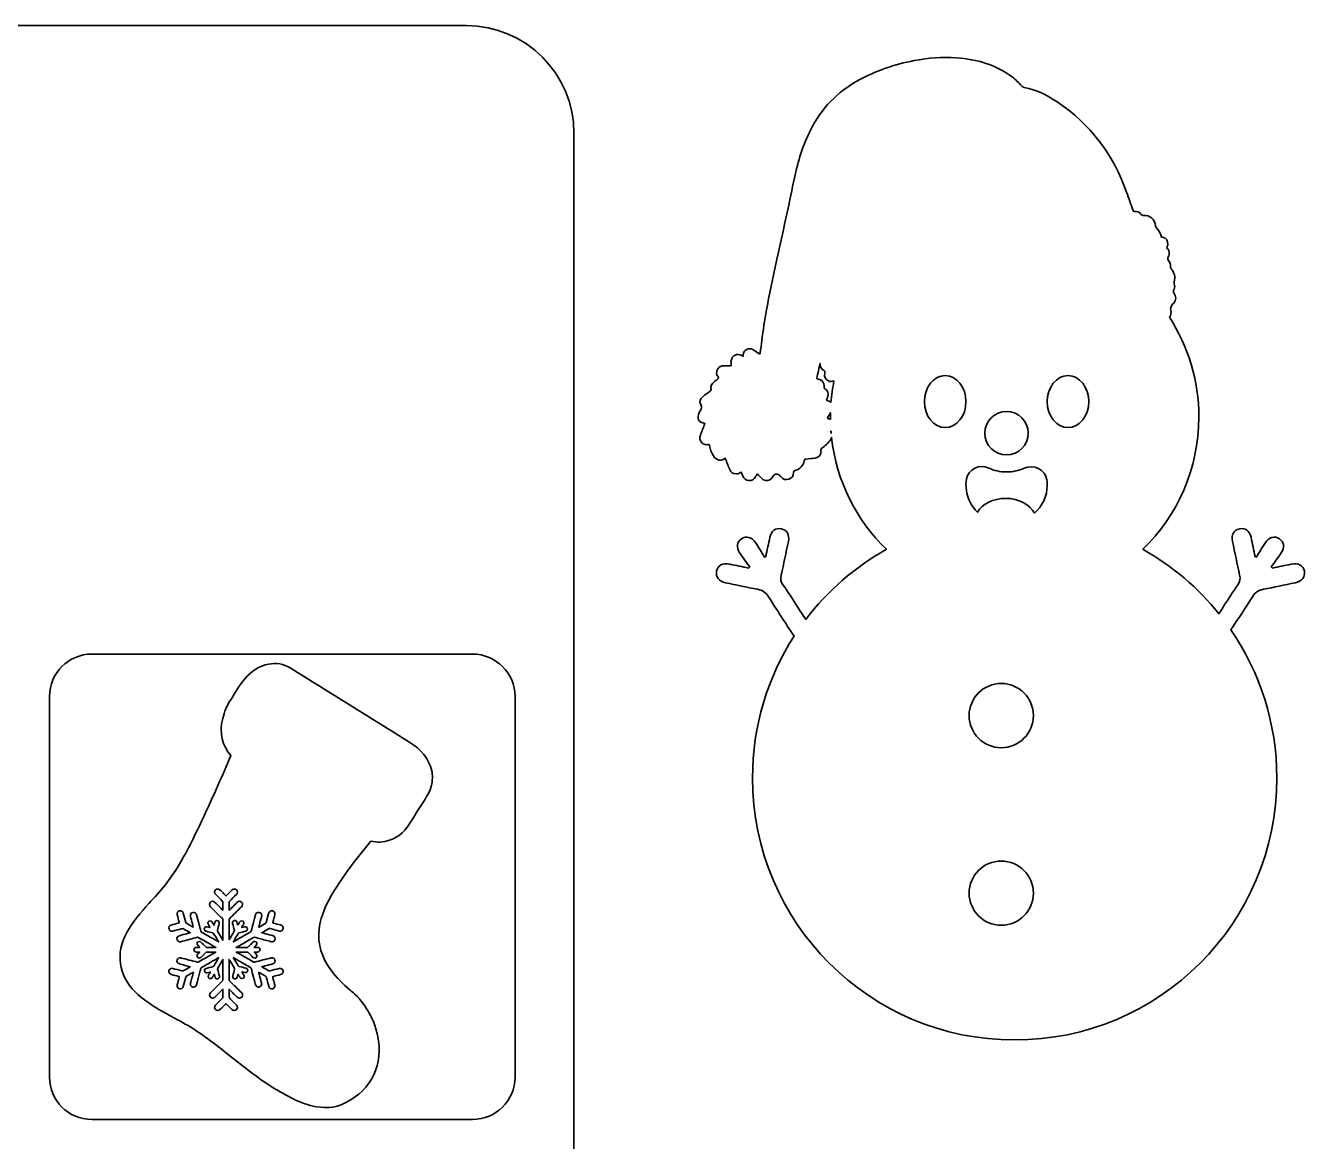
# Model space of a CAD drawing. Extents: x 28 to 2005, y -1071 to -24.
# Drawn here: x 538 to 1149, y -557 to -24 of the extents above; entities that cross this region are included whole.
import ezdxf

# ---------------------------------------------------------------- set-up
doc = ezdxf.new("R2010")
doc.units = 0
doc.header["$MEASUREMENT"] = 0
doc.layers.add('Layer 1', color=7, linetype='Continuous', lineweight=0)

msp = doc.modelspace()

# ---------------------------------------------------------------- linework, layer by layer
at = {"layer": 'Layer 1', "color": 240, "lineweight": 35, "true_color": 0xed2224}
for points, knots in [([(748.75, -24.22), (748.75, -24.22), (79.21, -24.22), (79.21, -24.22), (50.86, -24.22), (27.87, -47.21), (27.87, -75.56), (27.87, -75.56), (27.87, -1046.07), (27.87, -1046.07), (27.87, -1059.71), (38.94, -1070.78), (52.58, -1070.78), (52.58, -1070.78), (775.38, -1070.78), (775.38, -1070.78), (789.03, -1070.78), (800.09, -1059.71), (800.09, -1046.07), (800.09, -1046.07), (800.09, -75.56), (800.09, -75.56), (800.09, -47.21), (777.1, -24.22), (748.75, -24.22)], [0, 0, 0, 0, 1, 1, 1, 2, 2, 2, 3, 3, 3, 4, 4, 4, 5, 5, 5, 6, 6, 6, 7, 7, 7, 8, 8, 8, 8]), ([(1148.72, -284.73), (1148.19, -281.96), (1145.81, -280.68), (1142.45, -281.37), (1139.46, -281.99), (1136.48, -282.62), (1133.49, -283.24), (1133.29, -283.03), (1133.09, -282.83), (1132.9, -282.62), (1134.5, -280.4), (1136.17, -278.22), (1137.69, -275.94), (1139.46, -273.29), (1139.07, -270.75), (1136.82, -269.23), (1134.51, -267.68), (1131.92, -268.34), (1130.11, -271.08), (1128.63, -273.32), (1127.27, -275.65), (1125.85, -277.94), (1125.63, -277.88), (1125.42, -277.81), (1125.2, -277.74), (1124.55, -274.67), (1123.94, -271.6), (1123.27, -268.54), (1122.59, -265.45), (1120.53, -263.92), (1117.86, -264.46), (1115.07, -265.02), (1113.79, -267.24), (1114.45, -270.48), (1115.56, -275.85), (1116.62, -281.23), (1117.85, -286.57), (1118.25, -288.31), (1118.07, -289.68), (1117.03, -291.16), (1114.71, -294.48), (1112.56, -297.93), (1110.34, -301.32), (1109.54, -302.54), (1108.74, -303.77), (1107.94, -304.99), (1097.94, -292.58), (1085.63, -282.13), (1071.66, -274.27), (1088.13, -258.29), (1098.37, -235.93), (1098.37, -211.17), (1098.37, -193.57), (1093.19, -177.18), (1084.29, -163.43), (1085.05, -162.59), (1085.31, -161.36), (1084.92, -159.97), (1084.73, -159.29), (1085.28, -157.62), (1085.84, -157.2), (1087.44, -155.96), (1087.79, -154.12), (1086.67, -152.41), (1086.16, -151.63), (1086.1, -150.9), (1086.52, -150.06), (1086.91, -149.29), (1086.96, -148.44), (1086.64, -147.62), (1086.49, -147.25), (1086.55, -146.93), (1086.65, -146.59), (1087.26, -144.26), (1086.76, -142.18), (1085.2, -140.36), (1085.01, -140.13), (1084.85, -139.95), (1084.87, -139.61), (1084.96, -138.33), (1084.55, -137.19), (1083.8, -136.18), (1083.42, -135.67), (1083.44, -135.25), (1083.76, -134.69), (1084.21, -133.91), (1084.49, -133.03), (1084.07, -132.11), (1084.05, -131.56), (1083.83, -131.07), (1083.42, -130.76), (1083, -130.44), (1083.12, -130.12), (1083.26, -129.76), (1083.52, -129.21), (1083.66, -128.64), (1083.47, -128.03), (1083.57, -127.2), (1083.25, -126.56), (1082.58, -126.07), (1082.18, -125.55), (1081.6, -125.38), (1080.99, -125.27), (1080.73, -125.23), (1080.44, -125.24), (1080.36, -124.82), (1080.03, -123.17), (1079.19, -121.78), (1078.03, -120.57), (1077.84, -120.37), (1077.75, -120.17), (1077.71, -119.89), (1077.19, -116.4), (1075.25, -114.76), (1071.74, -114.83), (1071.36, -114.84), (1071.13, -114.78), (1070.88, -114.43), (1070.09, -113.29), (1069, -112.66), (1067.57, -112.97), (1067.06, -113.08), (1067.06, -112.79), (1066.95, -112.48), (1065.94, -109.57), (1064.9, -106.66), (1063.88, -103.75), (1057.55, -85.73), (1046.54, -71.31), (1030.73, -60.61), (1025.94, -57.37), (1020.78, -54.91), (1015.07, -53.75), (1014.55, -53.65), (1014.14, -53.41), (1013.78, -53), (1012.45, -51.49), (1010.99, -50.12), (1009.4, -48.89), (1001.56, -42.81), (992.46, -40.34), (982.77, -39.63), (975.96, -39.13), (969.22, -39.7), (962.51, -40.96), (953.17, -42.71), (944.31, -45.78), (935.96, -50.35), (925.83, -55.9), (918.15, -63.8), (912.98, -74.15), (909.36, -81.4), (907.09, -89.09), (905.34, -96.96), (904.13, -102.42), (903.08, -107.93), (901.89, -113.4), (900.28, -120.86), (898.61, -128.3), (896.96, -135.75), (895.19, -143.8), (893.47, -151.86), (892.03, -159.98), (891.16, -164.84), (890.37, -169.71), (889.77, -174.61), (889.53, -176.56), (889.26, -178.51), (889.06, -180.47), (888.98, -181.18), (888.77, -181.09), (888.31, -180.77), (887.38, -180.13), (886.45, -179.48), (885.48, -178.92), (883.54, -177.81), (881.07, -179.14), (880.85, -181.35), (880.83, -181.59), (880.83, -181.82), (880.81, -182.13), (880.53, -181.98), (880.36, -181.89), (880.19, -181.8), (877.88, -180.53), (875.67, -181.55), (875.11, -184.12), (874.97, -184.79), (875.15, -185.41), (875.21, -186.05), (875.25, -186.51), (875.18, -186.75), (874.62, -186.71), (873.65, -186.64), (872.68, -186.64), (871.71, -186.62), (869.31, -186.55), (867.72, -188.7), (868.34, -191.01), (868.51, -191.63), (869.47, -192.02), (869.01, -192.69), (868.65, -193.21), (867.95, -193.5), (867.4, -193.89), (867.32, -193.95), (867.25, -194.02), (867.17, -194.08), (865.89, -195.1), (865.16, -196.36), (865.6, -198.04), (865.71, -198.48), (865.38, -198.54), (865.19, -198.7), (863.99, -199.62), (862.75, -200.51), (861.55, -201.44), (860.4, -202.33), (859.78, -203.68), (860.52, -204.83), (861.45, -206.31), (860.88, -207.3), (860.12, -208.42), (860.01, -208.58), (859.95, -208.76), (859.86, -208.94), (858.58, -211.66), (859.62, -213.7), (862.59, -214.22), (861.87, -216.09), (861.16, -217.94), (860.45, -219.81), (859.51, -222.3), (861.48, -224.72), (864.09, -224.28), (864.51, -224.2), (864.65, -224.19), (864.76, -224.71), (865.11, -226.46), (865.79, -228.09), (866.72, -229.62), (867.37, -230.69), (868.22, -231.48), (869.47, -231.73), (870.56, -231.95), (871.47, -231.52), (872.31, -230.79), (873.05, -232.65), (873.74, -234.45), (874.47, -236.23), (875.01, -237.58), (876.01, -238.2), (877.47, -238.23), (878.37, -238.25), (879.14, -237.96), (879.86, -237.42), (880.18, -238.09), (880.51, -238.69), (880.75, -239.32), (881.27, -240.62), (882.22, -241.38), (883.61, -241.43), (884.95, -241.48), (886.05, -240.93), (886.77, -239.73), (887.06, -239.24), (887.38, -238.77), (887.71, -238.26), (888.38, -238.99), (888.99, -239.66), (889.61, -240.32), (891.29, -242.1), (893.9, -241.72), (895, -239.54), (895.62, -238.32), (896.86, -238), (898.02, -238.78), (898.41, -239.03), (898.69, -239.37), (898.97, -239.73), (899.86, -240.87), (901.31, -241.27), (902.71, -240.79), (904.13, -240.29), (904.96, -239.22), (904.91, -237.72), (904.89, -237.02), (905.14, -236.83), (905.75, -236.64), (908.06, -235.92), (909.53, -234.37), (910, -231.96), (910.1, -231.41), (910.31, -231.24), (910.86, -231.19), (912.34, -231.07), (913.82, -230.93), (915.29, -230.7), (917.2, -230.39), (918.26, -228.9), (917.88, -226.98), (917.78, -226.46), (917.98, -226.33), (918.32, -226.11), (920, -225.03), (921.39, -223.65), (922.5, -221.98), (922.75, -221.6), (922.94, -221.2), (923.05, -220.79), (925.32, -241.69), (934.92, -260.39), (949.23, -274.27), (934.23, -282.7), (921.14, -294.14), (910.78, -307.76), (909.37, -305.62), (907.97, -303.47), (906.56, -301.32), (904.34, -297.93), (902.19, -294.48), (899.86, -291.16), (898.82, -289.68), (898.65, -288.31), (899.05, -286.57), (900.27, -281.23), (901.34, -275.85), (902.44, -270.48), (903.1, -267.24), (901.83, -265.02), (899.03, -264.46), (896.36, -263.92), (894.3, -265.45), (893.63, -268.54), (892.96, -271.6), (892.34, -274.67), (891.69, -277.74), (891.48, -277.81), (891.26, -277.88), (891.04, -277.94), (889.63, -275.65), (888.26, -273.32), (886.78, -271.08), (884.98, -268.34), (882.39, -267.68), (880.07, -269.23), (877.83, -270.75), (877.44, -273.29), (879.2, -275.94), (880.72, -278.22), (882.39, -280.4), (884, -282.62), (883.8, -282.83), (883.6, -283.03), (883.41, -283.24), (880.42, -282.62), (877.43, -281.99), (874.44, -281.37), (871.08, -280.68), (868.7, -281.96), (868.18, -284.73), (867.67, -287.41), (869.31, -289.53), (872.52, -290.21), (877.59, -291.29), (882.64, -292.46), (887.75, -293.34), (890.18, -293.76), (891.66, -294.91), (892.97, -296.96), (897.01, -303.24), (901.09, -309.51), (905.18, -315.76), (892.62, -335.26), (885.33, -358.48), (885.33, -383.41), (885.33, -452.51), (941.34, -508.53), (1010.45, -508.53), (1079.55, -508.53), (1135.57, -452.51), (1135.57, -383.41), (1135.57, -357.18), (1127.49, -332.84), (1113.69, -312.73), (1117.12, -307.48), (1120.54, -302.23), (1123.92, -296.96), (1125.24, -294.91), (1126.71, -293.76), (1129.15, -293.34), (1134.25, -292.46), (1139.31, -291.29), (1144.38, -290.21), (1147.58, -289.53), (1149.23, -287.41), (1148.72, -284.73)], [0, 0, 0, 0, 1, 1, 1, 2, 2, 2, 3, 3, 3, 4, 4, 4, 5, 5, 5, 6, 6, 6, 7, 7, 7, 8, 8, 8, 9, 9, 9, 10, 10, 10, 11, 11, 11, 12, 12, 12, 13, 13, 13, 14, 14, 14, 15, 15, 15, 16, 16, 16, 17, 17, 17, 18, 18, 18, 19, 19, 19, 20, 20, 20, 21, 21, 21, 22, 22, 22, 23, 23, 23, 24, 24, 24, 25, 25, 25, 26, 26, 26, 27, 27, 27, 28, 28, 28, 29, 29, 29, 30, 30, 30, 31, 31, 31, 32, 32, 32, 33, 33, 33, 34, 34, 34, 35, 35, 35, 36, 36, 36, 37, 37, 37, 38, 38, 38, 39, 39, 39, 40, 40, 40, 41, 41, 41, 42, 42, 42, 43, 43, 43, 44, 44, 44, 45, 45, 45, 46, 46, 46, 47, 47, 47, 48, 48, 48, 49, 49, 49, 50, 50, 50, 51, 51, 51, 52, 52, 52, 53, 53, 53, 54, 54, 54, 55, 55, 55, 56, 56, 56, 57, 57, 57, 58, 58, 58, 59, 59, 59, 60, 60, 60, 61, 61, 61, 62, 62, 62, 63, 63, 63, 64, 64, 64, 65, 65, 65, 66, 66, 66, 67, 67, 67, 68, 68, 68, 69, 69, 69, 70, 70, 70, 71, 71, 71, 72, 72, 72, 73, 73, 73, 74, 74, 74, 75, 75, 75, 76, 76, 76, 77, 77, 77, 78, 78, 78, 79, 79, 79, 80, 80, 80, 81, 81, 81, 82, 82, 82, 83, 83, 83, 84, 84, 84, 85, 85, 85, 86, 86, 86, 87, 87, 87, 88, 88, 88, 89, 89, 89, 90, 90, 90, 91, 91, 91, 92, 92, 92, 93, 93, 93, 94, 94, 94, 95, 95, 95, 96, 96, 96, 97, 97, 97, 98, 98, 98, 99, 99, 99, 100, 100, 100, 101, 101, 101, 102, 102, 102, 103, 103, 103, 104, 104, 104, 105, 105, 105, 106, 106, 106, 107, 107, 107, 108, 108, 108, 109, 109, 109, 110, 110, 110, 111, 111, 111, 112, 112, 112, 113, 113, 113, 114, 114, 114, 115, 115, 115, 116, 116, 116, 117, 117, 117, 118, 118, 118, 119, 119, 119, 120, 120, 120, 121, 121, 121, 122, 122, 122, 123, 123, 123, 124, 124, 124, 125, 125, 125, 126, 126, 126, 127, 127, 127, 128, 128, 128, 129, 129, 129, 130, 130, 130, 131, 131, 131, 132, 132, 132, 132]), ([(922.8, -204.19), (922.32, -203.72), (921.63, -203.36), (920.69, -203.08), (920.88, -202.5), (921.08, -201.92), (921.25, -201.34), (921.74, -199.67), (921.37, -198.59), (919.9, -197.59), (919.58, -197.38), (919.51, -197.18), (919.51, -196.82), (919.54, -194.5), (918.61, -193.36), (916.37, -192.94), (916.07, -192.88), (915.97, -192.81), (916.04, -192.53), (916.56, -190.2), (917.09, -187.87), (917.62, -185.54), (917.57, -186.91), (917.97, -188.08), (919.18, -188.69), (919.99, -189.1), (919.96, -189.54), (919.81, -190.24), (919.48, -191.78), (920.2, -193.22), (921.58, -193.85), (922.47, -194.26), (923.34, -194.2), (924.23, -193.87), (923.56, -197.24), (923.07, -200.69), (922.8, -204.19)], [0, 0, 0, 0, 1, 1, 1, 2, 2, 2, 3, 3, 3, 4, 4, 4, 5, 5, 5, 6, 6, 6, 7, 7, 7, 8, 8, 8, 9, 9, 9, 10, 10, 10, 11, 11, 11, 12, 12, 12, 12]), ([(977.31, -216.13), (971.83, -216.13), (967.39, -210.58), (967.39, -203.73), (967.39, -196.88), (971.83, -191.33), (977.31, -191.33), (982.78, -191.33), (987.23, -196.88), (987.23, -203.73), (987.23, -210.58), (982.78, -216.13), (977.31, -216.13)], [0, 0, 0, 0, 1, 1, 1, 2, 2, 2, 3, 3, 3, 4, 4, 4, 4]), ([(1035.92, -216.13), (1030.44, -216.13), (1026, -210.58), (1026, -203.73), (1026, -196.88), (1030.44, -191.33), (1035.92, -191.33), (1041.4, -191.33), (1045.84, -196.88), (1045.84, -203.73), (1045.84, -210.58), (1041.4, -216.13), (1035.92, -216.13)], [0, 0, 0, 0, 1, 1, 1, 2, 2, 2, 3, 3, 3, 4, 4, 4, 4]), ([(922.54, -212.22), (922.25, -212.07), (921.93, -211.96), (921.58, -211.93), (921.03, -211.87), (921.07, -211.62), (921.31, -211.23), (921.74, -210.51), (922.15, -209.78), (922.55, -209.06), (922.53, -209.76), (922.52, -210.46), (922.52, -211.17), (922.52, -211.52), (922.53, -211.87), (922.54, -212.22)], [0, 0, 0, 0, 1, 1, 1, 2, 2, 2, 3, 3, 3, 4, 4, 4, 5, 5, 5, 5]), ([(1006.61, -208.47), (1012.34, -208.47), (1016.98, -213.11), (1016.98, -218.84), (1016.98, -224.56), (1012.34, -229.21), (1006.61, -229.21), (1000.89, -229.21), (996.24, -224.56), (996.24, -218.84), (996.24, -213.11), (1000.89, -208.47), (1006.61, -208.47)], [0, 0, 0, 0, 1, 1, 1, 2, 2, 2, 3, 3, 3, 4, 4, 4, 4]), ([(922.83, -218.78), (922.63, -218.37), (922.61, -218.08), (922.77, -217.81), (922.8, -218.16), (922.83, -218.5), (922.86, -218.85), (922.85, -218.83), (922.84, -218.8), (922.83, -218.78)], [0, 0, 0, 0, 1, 1, 1, 2, 2, 2, 3, 3, 3, 3]), ([(1019.93, -257.07), (1017.7, -252.89), (1012.38, -249.95), (1006.16, -249.95), (1000.22, -249.95), (995.08, -252.64), (992.7, -256.54), (989.87, -253.76), (987.95, -250.14), (987.4, -246.12), (987.14, -244.24), (987.18, -242.4), (987.48, -240.65), (988.27, -235.98), (993.65, -233.37), (998.11, -235.45), (1000.67, -236.65), (1003.56, -237.32), (1006.61, -237.32), (1009.59, -237.32), (1012.41, -236.68), (1014.93, -235.54), (1019.63, -233.41), (1025.14, -236.24), (1025.83, -241.16), (1025.94, -241.97), (1026, -242.8), (1026, -243.64), (1026, -248.93), (1023.67, -253.7), (1019.93, -257.07)], [0, 0, 0, 0, 1, 1, 1, 2, 2, 2, 3, 3, 3, 4, 4, 4, 5, 5, 5, 6, 6, 6, 7, 7, 7, 8, 8, 8, 9, 9, 9, 10, 10, 10, 10]), ([(771.98, -526.26), (771.98, -537.43), (762.93, -546.48), (751.76, -546.48), (751.76, -546.48), (570.02, -546.48), (570.02, -546.48), (558.85, -546.48), (549.8, -537.43), (549.8, -526.26), (549.8, -526.26), (549.8, -344.52), (549.8, -344.52), (549.8, -333.35), (558.85, -324.3), (570.02, -324.3), (570.02, -324.3), (751.76, -324.3), (751.76, -324.3), (762.93, -324.3), (771.98, -333.35), (771.98, -344.52), (771.98, -344.52), (771.98, -526.26), (771.98, -526.26)], [0, 0, 0, 0, 1, 1, 1, 2, 2, 2, 3, 3, 3, 4, 4, 4, 5, 5, 5, 6, 6, 6, 7, 7, 7, 8, 8, 8, 8]), ([(732.27, -380.06), (730.85, -373.96), (727.01, -369.68), (721.86, -366.47), (702.8, -354.59), (683.72, -342.75), (664.63, -330.92), (661.48, -328.96), (658, -328.39), (654.35, -329.06), (649.78, -329.91), (646.28, -332.56), (643.2, -335.88), (640.38, -338.93), (638.59, -342.67), (636.3, -346.08), (634.43, -348.85), (633.28, -351.91), (632.47, -355.11), (630.74, -361.91), (632.2, -368.08), (636.36, -372.7), (636.36, -372.7), (634.27, -377.7), (634.27, -377.7), (632.11, -382.62), (629.95, -387.67), (627.65, -392.65), (622.2, -404.45), (616.96, -416.36), (610.06, -427.41), (610.06, -427.41), (604.95, -434.67), (604.95, -434.67), (602.48, -437.67), (599.84, -440.52), (597.24, -443.41), (593.35, -447.73), (589.49, -452.09), (586.68, -457.24), (581.26, -467.19), (582.74, -477.52), (590.73, -485.58), (593.88, -488.76), (597.54, -491.26), (601.35, -493.56), (601.46, -493.63), (601.55, -493.69), (601.65, -493.74), (601.65, -493.74), (601.65, -493.75), (601.65, -493.75), (601.65, -493.75), (601.67, -493.75), (601.67, -493.75), (602.47, -494.24), (603.1, -494.61), (603.61, -494.84), (603.61, -494.84), (607.74, -497.14), (607.74, -497.14), (608.31, -497.44), (608.78, -497.72), (609.27, -497.97), (616.51, -501.68), (623.25, -506.17), (629.64, -511.2), (637.18, -517.15), (644.62, -523.22), (652.54, -528.66), (655.7, -530.83), (658.93, -532.89), (662.39, -534.64), (662.39, -534.64), (662.45, -534.69), (662.45, -534.69), (662.45, -534.69), (666.44, -536.72), (666.44, -536.72), (666.57, -536.89), (666.77, -537.05), (667.09, -537.19), (667.53, -537.36), (667.96, -537.54), (668.39, -537.72), (668.39, -537.72), (668.43, -537.73), (668.43, -537.73), (670.57, -538.6), (672.73, -539.42), (674.99, -539.96), (680.46, -541.28), (685.83, -541.26), (690.99, -538.59), (703.72, -532.03), (709.34, -520.3), (706.37, -506.26), (705.87, -503.89), (705.15, -501.61), (704.21, -499.4), (704.17, -499.3), (704.15, -499.21), (704.1, -499.11), (704.06, -499.04), (704.03, -498.98), (704, -498.91), (703.37, -497.49), (702.64, -496.1), (701.82, -494.73), (699.99, -491.58), (698.28, -489.46), (697.08, -488.17), (697.09, -488.16), (697.11, -488.15), (697.12, -488.15), (696.94, -487.98), (696.77, -487.83), (696.6, -487.67), (695.82, -486.88), (695.35, -486.52), (695.35, -486.52), (694.66, -485.89), (694, -485.28), (693.31, -484.7), (689.95, -481.86), (686.81, -478.8), (684.18, -475.25), (678.16, -467.16), (676.76, -458.36), (680.06, -448.81), (681.73, -444.01), (684.18, -439.63), (686.91, -435.36), (689.56, -431.23), (692.45, -427.25), (695.37, -423.3), (695.37, -423.3), (703.2, -413.58), (703.2, -413.58), (706.03, -414.26), (708.97, -414.24), (712.07, -413.17), (716.75, -411.57), (720.06, -408.19), (722.5, -404.05), (724.84, -400.08), (727.39, -396.25), (729.8, -392.33), (731.53, -389.53), (732.56, -386.5), (732.56, -383.17), (732.53, -382.12), (732.51, -381.09), (732.27, -380.06)], [0, 0, 0, 0, 1, 1, 1, 2, 2, 2, 3, 3, 3, 4, 4, 4, 5, 5, 5, 6, 6, 6, 7, 7, 7, 8, 8, 8, 9, 9, 9, 10, 10, 10, 11, 11, 11, 12, 12, 12, 13, 13, 13, 14, 14, 14, 15, 15, 15, 16, 16, 16, 17, 17, 17, 18, 18, 18, 19, 19, 19, 20, 20, 20, 21, 21, 21, 22, 22, 22, 23, 23, 23, 24, 24, 24, 25, 25, 25, 26, 26, 26, 27, 27, 27, 28, 28, 28, 29, 29, 29, 30, 30, 30, 31, 31, 31, 32, 32, 32, 33, 33, 33, 34, 34, 34, 35, 35, 35, 36, 36, 36, 37, 37, 37, 38, 38, 38, 39, 39, 39, 40, 40, 40, 41, 41, 41, 42, 42, 42, 43, 43, 43, 44, 44, 44, 45, 45, 45, 46, 46, 46, 47, 47, 47, 48, 48, 48, 49, 49, 49, 50, 50, 50, 51, 51, 51, 51]), ([(1004.07, -368.98), (995.6, -368.98), (988.74, -362.12), (988.74, -353.65), (988.74, -345.18), (995.6, -338.32), (1004.07, -338.32), (1012.53, -338.32), (1019.4, -345.18), (1019.4, -353.65), (1019.4, -362.12), (1012.53, -368.98), (1004.07, -368.98)], [0, 0, 0, 0, 1, 1, 1, 2, 2, 2, 3, 3, 3, 4, 4, 4, 4]), ([(1004.07, -453.75), (995.6, -453.75), (988.74, -446.88), (988.74, -438.42), (988.74, -429.95), (995.6, -423.09), (1004.07, -423.09), (1012.53, -423.09), (1019.4, -429.95), (1019.4, -438.42), (1019.4, -446.88), (1012.53, -453.75), (1004.07, -453.75)], [0, 0, 0, 0, 1, 1, 1, 2, 2, 2, 3, 3, 3, 4, 4, 4, 4]), ([(661.27, -476.25), (661.09, -476.84), (660.65, -477.14), (660.08, -477.29), (658.95, -477.58), (657.82, -477.89), (656.69, -478.17), (656.39, -478.25), (656.29, -478.34), (656.39, -478.67), (656.72, -479.84), (657.03, -481.02), (657.34, -482.2), (657.56, -483.02), (657.13, -483.8), (656.33, -484.03), (655.53, -484.27), (654.74, -483.87), (654.49, -483.05), (654.17, -481.99), (653.89, -480.9), (653.62, -479.84), (653.53, -479.55), (653.43, -479.26), (653.39, -478.97), (653.34, -478.38), (653, -478.05), (652.49, -477.8), (652.18, -477.66), (651.89, -477.47), (651.59, -477.29), (651.32, -477.14), (651.06, -476.99), (650.79, -476.84), (650.42, -476.64), (650.04, -476.43), (649.68, -476.25), (649.7, -476.41), (649.74, -476.58), (649.76, -476.75), (649.84, -476.89), (649.9, -477.04), (649.89, -477.2), (650.01, -477.67), (650.22, -478.12), (650.26, -478.61), (650.59, -479.61), (650.87, -480.63), (651.07, -481.65), (651.22, -482.42), (650.62, -483.13), (649.82, -483.27), (649.07, -483.41), (648.35, -482.94), (648.15, -482.19), (648.06, -481.85), (647.98, -481.5), (647.88, -481.16), (647.87, -481.14), (647.87, -481.14), (647.87, -481.13), (647.81, -480.91), (647.74, -480.69), (647.68, -480.47), (647.56, -479.95), (647.42, -479.44), (647.29, -478.92), (647.19, -478.81), (647.2, -478.67), (647.17, -478.54), (646.79, -477.09), (646.4, -475.66), (646.01, -474.21), (645.98, -474.06), (645.87, -474), (645.75, -473.93), (643.97, -472.91), (642.19, -471.89), (640.42, -470.86), (639.97, -470.6), (639.52, -470.34), (639.07, -470.07), (639.07, -470.07), (639.04, -470.04), (639.04, -470.04), (639.04, -470.04), (638.32, -469.64), (638.32, -469.64), (638.32, -469.64), (638.3, -469.64), (638.3, -469.64), (638.3, -469.64), (637.53, -469.2), (637.53, -469.2), (637.58, -469.26), (637.62, -469.32), (637.66, -469.39), (638.41, -470.66), (639.17, -471.92), (639.92, -473.19), (639.99, -473.33), (640.1, -473.39), (640.23, -473.42), (641.33, -473.69), (642.44, -473.97), (643.54, -474.25), (643.87, -474.34), (644.12, -474.5), (644.27, -474.8), (644.49, -475.2), (644.46, -475.62), (644.16, -475.99), (643.87, -476.34), (643.48, -476.47), (643.04, -476.36), (642.6, -476.25), (642.19, -476.14), (641.76, -476.03), (641.72, -476.02), (641.68, -475.99), (641.62, -476.03), (641.62, -476.03), (641.71, -476.18), (641.71, -476.18), (641.99, -476.66), (642.28, -477.14), (642.57, -477.61), (642.71, -477.85), (642.74, -478.11), (642.68, -478.38), (642.46, -479.42), (641.08, -479.4), (640.61, -478.55), (640.37, -478.12), (640.1, -477.72), (639.85, -477.29), (639.83, -477.25), (639.82, -477.19), (639.74, -477.17), (639.73, -477.23), (639.71, -477.28), (639.71, -477.33), (639.59, -477.75), (639.5, -478.15), (639.38, -478.56), (639.27, -478.97), (638.99, -479.24), (638.59, -479.33), (638.19, -479.44), (637.83, -479.33), (637.54, -479.02), (637.27, -478.72), (637.21, -478.36), (637.3, -477.97), (637.58, -476.86), (637.86, -475.76), (638.13, -474.65), (638.16, -474.54), (638.16, -474.44), (638.1, -474.34), (637.3, -473.03), (636.52, -471.7), (635.72, -470.37), (635.66, -470.27), (635.61, -470.18), (635.55, -470.08), (635.55, -470.08), (635.55, -472.72), (635.55, -472.72), (635.55, -475.06), (635.55, -477.41), (635.54, -479.75), (635.54, -479.98), (635.61, -480.13), (635.77, -480.3), (637.71, -482.22), (639.63, -484.13), (641.56, -486.07), (642.09, -486.61), (642.07, -487.61), (641.54, -488.13), (640.89, -488.74), (639.99, -488.74), (639.35, -488.1), (638.13, -486.88), (636.93, -485.66), (635.7, -484.45), (635.68, -484.41), (635.63, -484.39), (635.55, -484.31), (635.55, -485.3), (635.63, -486.21), (635.52, -487.11), (635.42, -488.07), (635.77, -488.73), (636.47, -489.35), (637.37, -490.15), (638.19, -491.03), (639.04, -491.88), (639.63, -492.48), (639.65, -493.4), (639.08, -493.98), (638.48, -494.6), (637.52, -494.62), (636.9, -493.99), (636.02, -493.13), (635.16, -492.27), (634.31, -491.38), (634.11, -491.18), (633.99, -491.18), (633.8, -491.4), (632.94, -492.28), (632.06, -493.15), (631.18, -494.02), (630.58, -494.62), (629.64, -494.59), (629.05, -493.99), (628.47, -493.43), (628.47, -492.48), (629.07, -491.88), (630.17, -490.77), (631.28, -489.66), (632.41, -488.57), (632.53, -488.44), (632.57, -488.32), (632.57, -488.15), (632.57, -488.15), (632.57, -484.3), (632.57, -484.3), (632.11, -484.74), (631.71, -485.14), (631.3, -485.55), (630.44, -486.41), (629.6, -487.27), (628.74, -488.11), (628.1, -488.74), (627.19, -488.73), (626.58, -488.13), (625.99, -487.53), (626.03, -486.61), (626.67, -485.98), (628.58, -484.06), (630.49, -482.14), (632.41, -480.22), (632.49, -480.13), (632.57, -480.05), (632.57, -479.92), (632.57, -479.92), (632.57, -471.12), (632.57, -471.12), (632.57, -471.11), (632.57, -471.11), (632.57, -471.09), (632.57, -471.09), (632.57, -470.09), (632.57, -470.09), (632.53, -470.16), (632.5, -470.22), (632.47, -470.28), (631.67, -471.62), (630.89, -472.98), (630.09, -474.33), (630.02, -474.45), (630, -474.56), (630.05, -474.7), (630.33, -475.81), (630.63, -476.91), (630.91, -478.01), (630.99, -478.33), (630.97, -478.64), (630.79, -478.91), (630.52, -479.3), (630.14, -479.47), (629.69, -479.39), (629.24, -479.3), (628.94, -479.02), (628.82, -478.56), (628.72, -478.15), (628.61, -477.73), (628.49, -477.31), (628.47, -477.27), (628.49, -477.22), (628.43, -477.19), (628.43, -477.19), (628.34, -477.33), (628.34, -477.33), (628.06, -477.81), (627.77, -478.29), (627.5, -478.77), (627.36, -479), (627.14, -479.16), (626.87, -479.25), (625.85, -479.55), (625.21, -478.33), (625.72, -477.5), (625.99, -477.1), (626.23, -476.67), (626.47, -476.25), (626.5, -476.2), (626.55, -476.17), (626.53, -476.08), (626.47, -476.09), (626.42, -476.11), (626.36, -476.11), (625.95, -476.23), (625.53, -476.34), (625.13, -476.44), (624.72, -476.53), (624.36, -476.43), (624.07, -476.11), (623.78, -475.81), (623.7, -475.45), (623.84, -475.06), (623.97, -474.67), (624.25, -474.44), (624.64, -474.34), (625.75, -474.05), (626.85, -473.75), (627.96, -473.47), (628.08, -473.44), (628.15, -473.39), (628.22, -473.28), (628.98, -471.95), (629.75, -470.64), (630.53, -469.31), (630.53, -469.3), (630.55, -469.28), (630.56, -469.25), (630.56, -469.25), (630.4, -469.35), (630.4, -469.35), (630.4, -469.35), (630.38, -469.35), (630.38, -469.35), (630.38, -469.35), (628.49, -470.39), (628.49, -470.39), (626.52, -471.52), (624.55, -472.66), (622.58, -473.79), (622.3, -473.95), (622.09, -474.12), (622.03, -474.47), (621.92, -475), (621.76, -475.5), (621.62, -476), (621.62, -476), (621.43, -476.62), (621.43, -476.62), (621.37, -477.05), (621.23, -477.45), (621.12, -477.87), (620.86, -478.75), (620.67, -479.68), (620.37, -480.55), (620.25, -481.09), (620.11, -481.65), (619.98, -482.18), (619.92, -482.41), (619.81, -482.61), (619.64, -482.78), (619.56, -482.9), (619.48, -482.99), (619.32, -483), (618.91, -483.35), (618.29, -483.41), (617.78, -483.11), (617.26, -482.83), (616.92, -482.14), (617.05, -481.55), (617.1, -481.3), (617.12, -481.02), (617.26, -480.78), (617.37, -480.35), (617.43, -479.91), (617.62, -479.51), (617.7, -479.12), (617.75, -478.74), (617.9, -478.38), (617.97, -478.08), (618.06, -477.8), (618.14, -477.5), (618.23, -477.09), (618.34, -476.69), (618.47, -476.19), (617.86, -476.53), (617.31, -476.84), (616.76, -477.15), (616.23, -477.47), (615.7, -477.8), (615.15, -478.08), (614.97, -478.19), (614.89, -478.33), (614.84, -478.53), (614.45, -479.99), (614.07, -481.47), (613.67, -482.92), (613.43, -483.8), (612.63, -484.27), (611.79, -484.05), (610.98, -483.82), (610.54, -483.02), (610.79, -482.15), (611.09, -480.97), (611.4, -479.78), (611.72, -478.61), (611.81, -478.33), (611.72, -478.25), (611.47, -478.19), (610.31, -477.89), (609.13, -477.59), (607.97, -477.28), (606.76, -476.94), (606.37, -475.56), (607.24, -474.72), (607.62, -474.35), (608.09, -474.21), (608.6, -474.35), (610.07, -474.73), (611.53, -475.12), (613, -475.53), (613.3, -475.61), (613.54, -475.58), (613.82, -475.41), (614.84, -474.8), (615.89, -474.21), (616.98, -473.58), (616.08, -473.34), (615.25, -473.11), (614.4, -472.89), (613.54, -472.66), (612.65, -472.44), (611.79, -472.19), (610.87, -471.92), (610.43, -471.11), (610.7, -470.28), (610.95, -469.48), (611.73, -469.09), (612.54, -469.3), (615.15, -470.01), (617.78, -470.7), (620.41, -471.39), (620.56, -471.45), (620.67, -471.45), (620.83, -471.36), (622.91, -470.16), (625, -468.95), (627.08, -467.76), (627.08, -467.76), (628.33, -467.01), (628.33, -467.01), (628.33, -467.01), (629.16, -466.53), (629.16, -466.53), (629.16, -466.53), (628.28, -466.53), (628.28, -466.53), (627.13, -466.53), (625.97, -466.53), (624.8, -466.52), (624.67, -466.52), (624.6, -466.57), (624.51, -466.65), (623.7, -467.47), (622.89, -468.26), (622.09, -469.07), (621.8, -469.36), (621.45, -469.48), (621.06, -469.4), (620.65, -469.31), (620.37, -469.06), (620.26, -468.67), (620.13, -468.26), (620.22, -467.9), (620.51, -467.59), (620.81, -467.28), (621.12, -466.98), (621.42, -466.68), (621.45, -466.65), (621.5, -466.61), (621.53, -466.56), (621.47, -466.51), (621.41, -466.53), (621.36, -466.53), (620.86, -466.53), (620.39, -466.51), (619.89, -466.53), (618.93, -466.57), (618.2, -465.38), (618.98, -464.67), (619.18, -464.48), (619.42, -464.37), (619.7, -464.37), (619.7, -464.37), (621.53, -464.37), (621.53, -464.37), (621.55, -464.3), (621.5, -464.27), (621.47, -464.25), (621.47, -464.25), (620.55, -463.32), (620.55, -463.32), (620.2, -463), (620.12, -462.59), (620.27, -462.16), (620.43, -461.72), (620.78, -461.48), (621.25, -461.46), (621.57, -461.43), (621.85, -461.57), (622.09, -461.81), (622.89, -462.6), (623.69, -463.41), (624.5, -464.23), (624.6, -464.32), (624.7, -464.37), (624.86, -464.37), (624.86, -464.37), (629.25, -464.37), (629.25, -464.37), (629.25, -464.37), (628.3, -463.84), (628.3, -463.84), (628.3, -463.84), (628.24, -463.81), (628.24, -463.81), (628.22, -463.81), (628.2, -463.79), (628.19, -463.78), (628.06, -463.72), (627.94, -463.64), (627.81, -463.57), (627.81, -463.57), (627.71, -463.51), (627.71, -463.51), (625.39, -462.18), (623.1, -460.85), (620.81, -459.52), (620.66, -459.45), (620.56, -459.46), (620.42, -459.5), (618.06, -460.13), (615.69, -460.77), (613.31, -461.4), (613, -461.49), (612.68, -461.6), (612.35, -461.65), (611.57, -461.76), (610.87, -461.28), (610.66, -460.52), (610.47, -459.82), (610.89, -459.02), (611.62, -458.77), (612.26, -458.55), (612.9, -458.41), (613.54, -458.24), (614.67, -457.93), (615.79, -457.63), (616.98, -457.33), (615.98, -456.74), (615.01, -456.23), (614.09, -455.63), (613.59, -455.31), (613.16, -455.31), (612.65, -455.47), (611.33, -455.85), (609.99, -456.19), (608.68, -456.53), (607.83, -456.74), (607.07, -456.3), (606.84, -455.52), (606.61, -454.68), (607.04, -453.89), (607.9, -453.64), (609.04, -453.33), (610.17, -453.04), (611.29, -452.74), (611.79, -452.62), (611.79, -452.62), (611.67, -452.14), (611.38, -451.02), (611.08, -449.89), (610.78, -448.75), (610.54, -447.85), (610.98, -447.1), (611.87, -446.85), (612.63, -446.63), (613.43, -447.1), (613.65, -447.94), (614.07, -449.44), (614.48, -450.94), (614.85, -452.44), (614.9, -452.62), (614.98, -452.71), (615.13, -452.8), (615.84, -453.2), (616.54, -453.6), (617.25, -454.02), (617.39, -454.08), (617.54, -454.13), (617.63, -454.27), (617.82, -454.4), (618.05, -454.44), (618.21, -454.6), (618.26, -454.57), (618.33, -454.65), (618.37, -454.65), (618.4, -454.65), (618.43, -454.64), (618.45, -454.6), (618.36, -454.2), (618.19, -453.82), (618.15, -453.4), (618.1, -453.26), (618.05, -453.11), (618.01, -452.96), (617.7, -451.8), (617.37, -450.63), (617.08, -449.46), (616.86, -448.59), (617.37, -447.82), (618.23, -447.63), (619.01, -447.45), (619.79, -447.97), (619.99, -448.8), (620.14, -449.38), (620.3, -449.98), (620.46, -450.57), (620.5, -450.72), (620.53, -450.89), (620.59, -451.04), (620.73, -451.55), (620.86, -452.08), (621, -452.6), (621.03, -452.72), (621.04, -452.83), (621.06, -452.96), (621.5, -454.15), (621.71, -455.38), (622.08, -456.6), (622.14, -456.77), (622.22, -456.88), (622.38, -456.98), (624.09, -457.97), (625.81, -458.96), (627.52, -459.94), (627.52, -459.94), (627.77, -460.08), (627.77, -460.08), (627.77, -460.08), (630.55, -461.71), (630.55, -461.71), (630.4, -461.46), (630.25, -461.21), (630.11, -460.95), (630.11, -460.95), (630.09, -460.95), (630.09, -460.95), (629.45, -459.87), (628.8, -458.77), (628.14, -457.67), (628.08, -457.57), (628, -457.52), (627.89, -457.48), (626.77, -457.21), (625.67, -456.93), (624.56, -456.65), (624.16, -456.56), (623.88, -456.32), (623.75, -455.93), (623.61, -455.54), (623.69, -455.17), (623.97, -454.87), (624.26, -454.55), (624.61, -454.44), (625.03, -454.54), (625.45, -454.63), (625.85, -454.74), (626.27, -454.84), (626.32, -454.85), (626.37, -454.87), (626.43, -454.88), (626.44, -454.8), (626.39, -454.77), (626.37, -454.71), (626.13, -454.3), (625.88, -453.87), (625.62, -453.46), (625.09, -452.66), (625.72, -451.42), (626.75, -451.71), (627.01, -451.8), (627.23, -451.94), (627.38, -452.19), (627.66, -452.67), (627.95, -453.13), (628.22, -453.62), (628.22, -453.62), (628.31, -453.77), (628.31, -453.77), (628.38, -453.73), (628.38, -453.68), (628.39, -453.63), (628.49, -453.21), (628.61, -452.8), (628.7, -452.37), (628.82, -451.93), (629.11, -451.63), (629.56, -451.55), (630.02, -451.46), (630.4, -451.63), (630.66, -452.02), (630.85, -452.29), (630.88, -452.6), (630.8, -452.92), (630.52, -454.02), (630.25, -455.12), (629.95, -456.21), (629.93, -456.37), (629.93, -456.48), (630.02, -456.61), (630.65, -457.68), (631.3, -458.74), (631.94, -459.82), (632.14, -460.17), (632.35, -460.52), (632.57, -460.88), (632.57, -460.88), (632.57, -451.18), (632.57, -451.18), (632.58, -450.94), (632.5, -450.77), (632.33, -450.6), (630.42, -448.71), (628.52, -446.8), (626.61, -444.88), (626.04, -444.31), (626.02, -443.4), (626.56, -442.81), (627.09, -442.22), (628.01, -442.13), (628.61, -442.69), (629.58, -443.59), (630.49, -444.53), (631.41, -445.44), (631.77, -445.81), (632.14, -446.19), (632.52, -446.57), (632.61, -446.42), (632.57, -446.28), (632.57, -446.16), (632.57, -446.16), (632.57, -442.77), (632.57, -442.77), (632.57, -442.61), (632.55, -442.48), (632.41, -442.34), (631.32, -441.25), (630.23, -440.16), (629.13, -439.07), (628.49, -438.44), (628.45, -437.53), (629.03, -436.91), (629.63, -436.29), (630.56, -436.28), (631.22, -436.92), (631.85, -437.53), (632.47, -438.16), (633.08, -438.78), (633.34, -439.03), (633.6, -439.28), (633.83, -439.55), (633.99, -439.73), (634.08, -439.74), (634.27, -439.55), (635.13, -438.67), (636.02, -437.8), (636.88, -436.92), (637.51, -436.31), (638.44, -436.28), (639.05, -436.89), (639.66, -437.49), (639.63, -438.42), (638.99, -439.07), (637.88, -440.16), (636.77, -441.27), (635.68, -442.36), (635.6, -442.44), (635.55, -442.5), (635.55, -442.62), (635.55, -443.91), (635.55, -445.21), (635.63, -446.57), (636.14, -446.04), (636.65, -445.51), (637.16, -444.99), (637.86, -444.27), (638.58, -443.58), (639.29, -442.86), (639.98, -442.16), (640.87, -442.13), (641.52, -442.77), (642.13, -443.35), (642.09, -444.27), (641.42, -444.95), (639.52, -446.86), (637.62, -448.77), (635.7, -450.67), (635.6, -450.77), (635.55, -450.88), (635.55, -451.02), (635.55, -453.68), (635.55, -456.33), (635.6, -459.02), (635.6, -459.02), (635.6, -460.66), (635.6, -460.66), (635.63, -460.59), (635.69, -460.51), (635.72, -460.43), (636.49, -459.13), (637.25, -457.82), (638.02, -456.52), (638.09, -456.42), (638.09, -456.32), (638.06, -456.21), (637.77, -455.1), (637.48, -453.99), (637.19, -452.9), (637.09, -452.5), (637.15, -452.14), (637.43, -451.85), (637.71, -451.53), (638.06, -451.42), (638.46, -451.52), (638.88, -451.62), (639.15, -451.88), (639.26, -452.29), (639.38, -452.69), (639.49, -453.11), (639.59, -453.52), (639.6, -453.58), (639.63, -453.63), (639.64, -453.68), (639.71, -453.66), (639.73, -453.59), (639.75, -453.55), (640.01, -453.13), (640.26, -452.72), (640.49, -452.29), (640.96, -451.43), (642.34, -451.39), (642.57, -452.44), (642.63, -452.71), (642.6, -452.97), (642.46, -453.21), (642.18, -453.69), (641.9, -454.17), (641.61, -454.65), (641.61, -454.65), (641.54, -454.8), (641.54, -454.8), (641.58, -454.84), (641.63, -454.8), (641.68, -454.79), (642.09, -454.69), (642.52, -454.57), (642.93, -454.46), (643.39, -454.35), (643.77, -454.46), (644.06, -454.82), (644.36, -455.18), (644.4, -455.6), (644.2, -456.02), (644.04, -456.3), (643.79, -456.48), (643.46, -456.56), (642.37, -456.85), (641.27, -457.14), (640.16, -457.42), (640.02, -457.46), (639.93, -457.53), (639.85, -457.66), (639.13, -458.88), (638.43, -460.1), (637.71, -461.33), (637.63, -461.47), (637.54, -461.6), (637.47, -461.73), (637.47, -461.73), (638.22, -461.31), (638.22, -461.31), (638.22, -461.31), (639.44, -460.61), (639.44, -460.61), (639.44, -460.61), (639.59, -460.52), (639.59, -460.52), (639.6, -460.52), (639.6, -460.52), (639.6, -460.52), (641.29, -459.54), (642.99, -458.55), (644.66, -457.58), (644.78, -457.51), (644.9, -457.43), (645.03, -457.39), (645.81, -457.11), (646.18, -456.53), (646.26, -455.74), (646.27, -455.68), (646.31, -455.61), (646.33, -455.56), (646.37, -455.38), (646.42, -455.21), (646.46, -455.02), (646.65, -454.36), (646.82, -453.71), (647.01, -453.04), (647.23, -452.19), (647.46, -451.36), (647.67, -450.51), (647.84, -449.99), (647.88, -449.44), (648.11, -448.94), (648.1, -448.83), (648.14, -448.73), (648.2, -448.64), (648.3, -448.14), (648.65, -447.85), (649.11, -447.69), (649.67, -447.5), (650.2, -447.59), (650.61, -448.01), (650.94, -448.33), (651.09, -448.68), (651.09, -449.07), (651.09, -449.25), (651.06, -449.42), (651, -449.61), (650.99, -449.83), (650.89, -450.02), (650.83, -450.22), (650.81, -450.24), (650.81, -450.27), (650.8, -450.3), (650.64, -450.96), (650.48, -451.63), (650.26, -452.29), (650.09, -453), (649.93, -453.72), (649.69, -454.43), (649.69, -454.43), (649.68, -454.44), (649.68, -454.45), (649.64, -454.65), (649.7, -454.69), (649.88, -454.59), (650.95, -453.97), (652.01, -453.35), (653.09, -452.74), (653.19, -452.68), (653.21, -452.6), (653.23, -452.49), (653.23, -452.49), (654.37, -448.21), (654.37, -448.21), (654.54, -447.57), (654.83, -447.04), (655.53, -446.85), (656.59, -446.57), (657.64, -447.52), (657.37, -448.59), (657.08, -449.82), (656.75, -451.02), (656.39, -452.24), (656.29, -452.57), (656.39, -452.64), (656.69, -452.72), (657.8, -453), (658.91, -453.3), (660.02, -453.59), (661.02, -453.85), (661.48, -454.54), (661.28, -455.46), (661.11, -456.24), (660.27, -456.76), (659.5, -456.56), (658.03, -456.16), (656.58, -455.77), (655.14, -455.37), (654.81, -455.28), (654.56, -455.32), (654.28, -455.49), (653.26, -456.1), (652.23, -456.68), (651.14, -457.32), (651.78, -457.49), (652.35, -457.65), (652.93, -457.81), (654.07, -458.1), (655.2, -458.39), (656.32, -458.71), (657.38, -459.02), (657.77, -460.01), (657.27, -460.94), (656.98, -461.48), (656.25, -461.79), (655.64, -461.62), (653.7, -461.1), (651.79, -460.59), (649.85, -460.07), (649.12, -459.88), (648.4, -459.69), (647.67, -459.5), (647.53, -459.45), (647.42, -459.46), (647.29, -459.54), (645.41, -460.62), (643.53, -461.71), (641.65, -462.79), (641.26, -463.04), (640.85, -463.26), (640.43, -463.51), (640.43, -463.51), (640.4, -463.51), (640.4, -463.51), (640.33, -463.57), (640.26, -463.6), (640.18, -463.64), (640.17, -463.64), (640.16, -463.64), (640.16, -463.65), (640.16, -463.65), (640.15, -463.65), (640.15, -463.65), (640.15, -463.65), (639.78, -463.85), (639.78, -463.85), (639.78, -463.85), (639.77, -463.85), (639.77, -463.85), (639.77, -463.85), (638.83, -464.37), (638.83, -464.37), (638.83, -464.37), (644.16, -464.37), (644.16, -464.37), (644.31, -464.37), (644.41, -464.32), (644.52, -464.23), (645.32, -463.41), (646.13, -462.6), (646.93, -461.81), (647.17, -461.57), (647.46, -461.43), (647.77, -461.46), (648.24, -461.48), (648.58, -461.72), (648.74, -462.16), (648.9, -462.59), (648.81, -463), (648.48, -463.32), (648.16, -463.63), (647.86, -463.93), (647.56, -464.25), (647.52, -464.27), (647.47, -464.3), (647.48, -464.37), (647.48, -464.37), (649.31, -464.37), (649.31, -464.37), (649.6, -464.37), (649.84, -464.48), (650.04, -464.67), (650.83, -465.38), (650.08, -466.57), (649.12, -466.53), (648.64, -466.51), (648.15, -466.53), (647.65, -466.53), (647.61, -466.53), (647.54, -466.51), (647.49, -466.56), (647.53, -466.61), (647.57, -466.65), (647.61, -466.68), (647.91, -466.98), (648.21, -467.28), (648.51, -467.59), (648.79, -467.9), (648.88, -468.26), (648.77, -468.67), (648.64, -469.06), (648.37, -469.31), (647.96, -469.4), (647.56, -469.48), (647.21, -469.36), (646.93, -469.07), (646.12, -468.26), (645.31, -467.47), (644.5, -466.65), (644.43, -466.57), (644.34, -466.52), (644.21, -466.52), (642.56, -466.53), (640.9, -466.53), (639.24, -466.53), (639.24, -466.53), (638.94, -466.53), (638.94, -466.53), (638.94, -466.53), (639.75, -467), (639.75, -467), (639.75, -467), (640.41, -467.39), (640.41, -467.39), (640.42, -467.39), (640.42, -467.39), (640.42, -467.39), (640.88, -467.65), (641.33, -467.92), (641.79, -468.19), (643.6, -469.23), (645.42, -470.28), (647.24, -471.33), (647.4, -471.43), (647.54, -471.45), (647.72, -471.39), (650.34, -470.69), (652.98, -469.98), (655.61, -469.28), (656.42, -469.06), (657.19, -469.54), (657.43, -470.39), (657.64, -471.11), (657.2, -471.92), (656.42, -472.15), (655.16, -472.52), (653.87, -472.83), (652.61, -473.19), (652.12, -473.31), (651.66, -473.44), (651.15, -473.58), (652.31, -474.25), (653.43, -474.9), (654.54, -475.56), (654.74, -475.66), (654.92, -475.56), (655.11, -475.53), (656.55, -475.13), (657.98, -474.74), (659.42, -474.36), (660.61, -474.06), (661.6, -475.07), (661.27, -476.25)], [0, 0, 0, 0, 1, 1, 1, 2, 2, 2, 3, 3, 3, 4, 4, 4, 5, 5, 5, 6, 6, 6, 7, 7, 7, 8, 8, 8, 9, 9, 9, 10, 10, 10, 11, 11, 11, 12, 12, 12, 13, 13, 13, 14, 14, 14, 15, 15, 15, 16, 16, 16, 17, 17, 17, 18, 18, 18, 19, 19, 19, 20, 20, 20, 21, 21, 21, 22, 22, 22, 23, 23, 23, 24, 24, 24, 25, 25, 25, 26, 26, 26, 27, 27, 27, 28, 28, 28, 29, 29, 29, 30, 30, 30, 31, 31, 31, 32, 32, 32, 33, 33, 33, 34, 34, 34, 35, 35, 35, 36, 36, 36, 37, 37, 37, 38, 38, 38, 39, 39, 39, 40, 40, 40, 41, 41, 41, 42, 42, 42, 43, 43, 43, 44, 44, 44, 45, 45, 45, 46, 46, 46, 47, 47, 47, 48, 48, 48, 49, 49, 49, 50, 50, 50, 51, 51, 51, 52, 52, 52, 53, 53, 53, 54, 54, 54, 55, 55, 55, 56, 56, 56, 57, 57, 57, 58, 58, 58, 59, 59, 59, 60, 60, 60, 61, 61, 61, 62, 62, 62, 63, 63, 63, 64, 64, 64, 65, 65, 65, 66, 66, 66, 67, 67, 67, 68, 68, 68, 69, 69, 69, 70, 70, 70, 71, 71, 71, 72, 72, 72, 73, 73, 73, 74, 74, 74, 75, 75, 75, 76, 76, 76, 77, 77, 77, 78, 78, 78, 79, 79, 79, 80, 80, 80, 81, 81, 81, 82, 82, 82, 83, 83, 83, 84, 84, 84, 85, 85, 85, 86, 86, 86, 87, 87, 87, 88, 88, 88, 89, 89, 89, 90, 90, 90, 91, 91, 91, 92, 92, 92, 93, 93, 93, 94, 94, 94, 95, 95, 95, 96, 96, 96, 97, 97, 97, 98, 98, 98, 99, 99, 99, 100, 100, 100, 101, 101, 101, 102, 102, 102, 103, 103, 103, 104, 104, 104, 105, 105, 105, 106, 106, 106, 107, 107, 107, 108, 108, 108, 109, 109, 109, 110, 110, 110, 111, 111, 111, 112, 112, 112, 113, 113, 113, 114, 114, 114, 115, 115, 115, 116, 116, 116, 117, 117, 117, 118, 118, 118, 119, 119, 119, 120, 120, 120, 121, 121, 121, 122, 122, 122, 123, 123, 123, 124, 124, 124, 125, 125, 125, 126, 126, 126, 127, 127, 127, 128, 128, 128, 129, 129, 129, 130, 130, 130, 131, 131, 131, 132, 132, 132, 133, 133, 133, 134, 134, 134, 135, 135, 135, 136, 136, 136, 137, 137, 137, 138, 138, 138, 139, 139, 139, 140, 140, 140, 141, 141, 141, 142, 142, 142, 143, 143, 143, 144, 144, 144, 145, 145, 145, 146, 146, 146, 147, 147, 147, 148, 148, 148, 149, 149, 149, 150, 150, 150, 151, 151, 151, 152, 152, 152, 153, 153, 153, 154, 154, 154, 155, 155, 155, 156, 156, 156, 157, 157, 157, 158, 158, 158, 159, 159, 159, 160, 160, 160, 161, 161, 161, 162, 162, 162, 163, 163, 163, 164, 164, 164, 165, 165, 165, 166, 166, 166, 167, 167, 167, 168, 168, 168, 169, 169, 169, 170, 170, 170, 171, 171, 171, 172, 172, 172, 173, 173, 173, 174, 174, 174, 175, 175, 175, 176, 176, 176, 177, 177, 177, 178, 178, 178, 179, 179, 179, 180, 180, 180, 181, 181, 181, 182, 182, 182, 183, 183, 183, 184, 184, 184, 185, 185, 185, 186, 186, 186, 187, 187, 187, 188, 188, 188, 189, 189, 189, 190, 190, 190, 191, 191, 191, 192, 192, 192, 193, 193, 193, 194, 194, 194, 195, 195, 195, 196, 196, 196, 197, 197, 197, 198, 198, 198, 199, 199, 199, 200, 200, 200, 201, 201, 201, 202, 202, 202, 203, 203, 203, 204, 204, 204, 205, 205, 205, 206, 206, 206, 207, 207, 207, 208, 208, 208, 209, 209, 209, 210, 210, 210, 211, 211, 211, 212, 212, 212, 213, 213, 213, 214, 214, 214, 215, 215, 215, 216, 216, 216, 217, 217, 217, 218, 218, 218, 219, 219, 219, 220, 220, 220, 221, 221, 221, 222, 222, 222, 223, 223, 223, 224, 224, 224, 225, 225, 225, 226, 226, 226, 227, 227, 227, 228, 228, 228, 229, 229, 229, 230, 230, 230, 231, 231, 231, 232, 232, 232, 233, 233, 233, 234, 234, 234, 235, 235, 235, 236, 236, 236, 237, 237, 237, 238, 238, 238, 239, 239, 239, 240, 240, 240, 241, 241, 241, 242, 242, 242, 243, 243, 243, 244, 244, 244, 245, 245, 245, 246, 246, 246, 247, 247, 247, 248, 248, 248, 249, 249, 249, 250, 250, 250, 251, 251, 251, 252, 252, 252, 253, 253, 253, 254, 254, 254, 255, 255, 255, 256, 256, 256, 257, 257, 257, 258, 258, 258, 259, 259, 259, 260, 260, 260, 261, 261, 261, 262, 262, 262, 263, 263, 263, 264, 264, 264, 265, 265, 265, 266, 266, 266, 267, 267, 267, 268, 268, 268, 269, 269, 269, 270, 270, 270, 271, 271, 271, 272, 272, 272, 273, 273, 273, 274, 274, 274, 275, 275, 275, 276, 276, 276, 277, 277, 277, 278, 278, 278, 279, 279, 279, 280, 280, 280, 281, 281, 281, 282, 282, 282, 283, 283, 283, 284, 284, 284, 285, 285, 285, 286, 286, 286, 287, 287, 287, 288, 288, 288, 289, 289, 289, 290, 290, 290, 291, 291, 291, 292, 292, 292, 293, 293, 293, 294, 294, 294, 295, 295, 295, 296, 296, 296, 297, 297, 297, 298, 298, 298, 299, 299, 299, 300, 300, 300, 301, 301, 301, 302, 302, 302, 303, 303, 303, 304, 304, 304, 305, 305, 305, 306, 306, 306, 307, 307, 307, 308, 308, 308, 309, 309, 309, 310, 310, 310, 311, 311, 311, 312, 312, 312, 313, 313, 313, 314, 314, 314, 315, 315, 315, 316, 316, 316, 317, 317, 317, 318, 318, 318, 319, 319, 319, 320, 320, 320, 321, 321, 321, 322, 322, 322, 323, 323, 323, 324, 324, 324, 325, 325, 325, 326, 326, 326, 327, 327, 327, 328, 328, 328, 329, 329, 329, 330, 330, 330, 331, 331, 331, 332, 332, 332, 333, 333, 333, 334, 334, 334, 335, 335, 335, 336, 336, 336, 337, 337, 337, 338, 338, 338, 339, 339, 339, 340, 340, 340, 341, 341, 341, 342, 342, 342, 343, 343, 343, 344, 344, 344, 345, 345, 345, 346, 346, 346, 347, 347, 347, 348, 348, 348, 349, 349, 349, 350, 350, 350, 351, 351, 351, 352, 352, 352, 353, 353, 353, 354, 354, 354, 355, 355, 355, 356, 356, 356, 357, 357, 357, 358, 358, 358, 359, 359, 359, 360, 360, 360, 361, 361, 361, 362, 362, 362, 363, 363, 363, 364, 364, 364, 365, 365, 365, 366, 366, 366, 367, 367, 367, 368, 368, 368, 369, 369, 369, 370, 370, 370, 371, 371, 371, 372, 372, 372, 373, 373, 373, 374, 374, 374, 375, 375, 375, 376, 376, 376, 377, 377, 377, 378, 378, 378, 379, 379, 379, 380, 380, 380, 381, 381, 381, 382, 382, 382, 383, 383, 383, 384, 384, 384, 385, 385, 385, 385])]:
    msp.add_open_spline(points, degree=3, knots=knots, dxfattribs=at)

doc.saveas('drawing.dxf')
